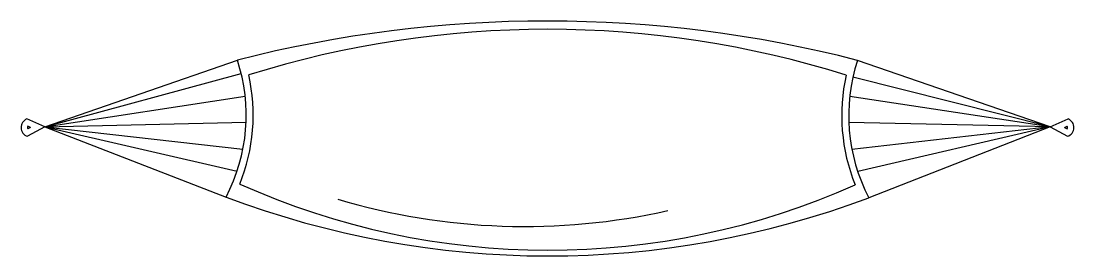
# Model space of a CAD drawing. Header units: millimetres. Extents: x 1527.12 to 1530.12, y 1324.91 to 1325.58.
import ezdxf

# ---------------------------------------------------------------- set-up
doc = ezdxf.new("R2010")
doc.units = ezdxf.units.MM
doc.layers.add('Varandas_e_Piscinas', color=2, linetype='Continuous')

msp = doc.modelspace()

# ---------------------------------------------------------------- linework, layer by layer
at = {"layer": 'Varandas_e_Piscinas'}
for p, q in [((1527.1845, 1325.2789), (1527.7327, 1325.4691)), ((1530.048, 1325.2789), (1529.4996, 1325.4686)), ((1527.1845, 1325.2789), (1527.1333, 1325.3018)), ((1530.048, 1325.2789), (1530.0992, 1325.3018)), ((1527.1845, 1325.2789), (1527.135, 1325.2525)), ((1527.1436, 1325.2775), (1527.1354, 1325.2811)), ((1527.1436, 1325.2775), (1527.1356, 1325.2732)), ((1527.1845, 1325.2789), (1527.7004, 1325.0794)), ((1530.048, 1325.2789), (1529.5316, 1325.0772)), ((1530.048, 1325.2789), (1530.0975, 1325.2525)), ((1530.0889, 1325.2775), (1530.0971, 1325.2811)), ((1530.0889, 1325.2775), (1530.0968, 1325.2733))]:
    msp.add_line(p, q, dxfattribs=at)
at = {"layer": 'Varandas_e_Piscinas', "color": 1}
for p, q in [((1527.1845, 1325.2789), (1527.7436, 1325.4313)), ((1530.048, 1325.2789), (1529.4864, 1325.4203)), ((1527.1845, 1325.2789), (1527.7549, 1325.3665)), ((1530.048, 1325.2789), (1529.4774, 1325.3657)), ((1527.1845, 1325.2789), (1527.7575, 1325.2923)), ((1530.048, 1325.2789), (1529.4748, 1325.2916)), ((1527.1845, 1325.2789), (1527.7484, 1325.2154)), ((1527.1845, 1325.2789), (1527.732, 1325.1534)), ((1530.048, 1325.2789), (1529.4837, 1325.2146)), ((1530.048, 1325.2789), (1529.4999, 1325.1525))]:
    msp.add_line(p, q, dxfattribs=at)
at = {"layer": 'Varandas_e_Piscinas'}
for centre, radius, start, end in [((1528.6151, 1322.0283), 3.5522, 75.5822, 104.3829), ((1527.1425, 1325.2774), 0.026, 110.8313, 253.2564), ((1530.09, 1325.2774), 0.026, 286.8126, 69.2377), ((1527.1425, 1325.2774), 0.00805, 152.6593, 211.4284), ((1530.09, 1325.2774), 0.00805, 328.6406, 27.4098), ((1528.619, 1327.5109), 2.5992, 249.3037, 290.5551)]:
    msp.add_arc(centre, radius, start, end, dxfattribs=at)
at = {"layer": 'Varandas_e_Piscinas', "color": 1}
for centre, radius, start, end in [((1528.6153, 1322.7129), 2.8441, 72.5705, 107.3931), ((1527.2566, 1325.3124), 0.5013, 332.303, 18.2202), ((1529.9807, 1325.311), 0.5063, 161.8616, 207.507), ((1527.2566, 1325.3124), 0.5213, 337.9247, 12.694), ((1529.9807, 1325.311), 0.5263, 167.331, 201.9407), ((1528.6185, 1327.0721), 2.144, 245.8007, 294.0586), ((1528.5508, 1326.8596), 1.864, 253.4103, 282.666)]:
    msp.add_arc(centre, radius, start, end, dxfattribs=at)

doc.saveas('drawing.dxf')
